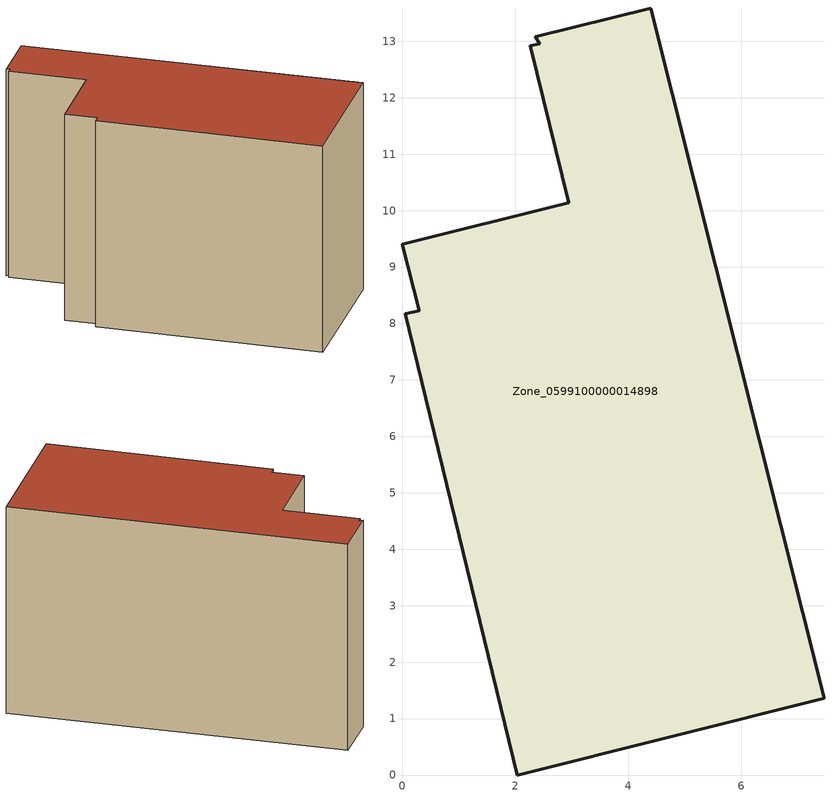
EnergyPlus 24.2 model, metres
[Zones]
Zone_0599100000014898
 floor ground (C_G): 7.47,1.36 2.03,0 0.05,8.17 0.3,8.23 0,9.4 2.95,10.14 2.26,12.92 2.44,12.96 2.35,13.08 4.4,13.59 z0
 wall outside (C_F): 2.03,0 7.47,1.36 4.4,13.59 2.35,13.08 2.44,12.96 2.26,12.92 2.95,10.14 0,9.4 0.3,8.23 0.05,8.17 2.03,0 z0:8.09
 roof outside (C_R): 4.4,13.59 2.35,13.08 2.44,12.96 2.26,12.92 2.95,10.14 0,9.4 0.3,8.23 0.05,8.17 2.03,0 7.47,1.36 z8.09
[BUILDING]
Pand.0599100000014898: North Axis=0; Terrain=City; Loads Convergence Tolerance Value=0.04; Temperature Convergence Tolerance Value=0.4; Solar Distribution=FullExterior; Maximum Number of Warmup Days=25; Minimum Number of Warmup Days=1
[Site:Location]
Rotterdam.The.Hague.AP_ZH_NLD Design_Conditions: Latitude=51.96; Longitude=4.45; Time Zone=1; Elevation=-4.5
[SITE:GROUNDTEMPERATURE:BUILDINGSURFACE]
18, 18, 18, 18, 18, 18, 18, 18, 18, 18, 18, 18
[MATERIAL] Thermal Absorptance=0.9; Solar Absorptance=0.7; Visible Absorptance=0.7
Name | Roughness | Thickness | Conductivity | Density | Specific Heat
G.TI.1975-1991 | MediumSmooth | 0.15 | 0.288461 | 540 | 1210
F.TI.1975-1991 | Rough | 0.3 | 0.230769 | 1920 | 840
R.TI.1975-1991 | MediumRough | 0.2 | 0.153846 | 1500 | 1000
[CONSTRUCTION]
C_G: G.TI.1975-1991
C_F: F.TI.1975-1991
C_R: R.TI.1975-1991
[ZONE]
Zone_0599100000014898: Type=1; Multiplier=1; Ceiling Height=Autocalculate; Volume=Autocalculate; Floor Area=autocalculate; Part of Total Floor Area=Yes
[ZONEINFILTRATION:DESIGNFLOWRATE]
Infil_Zone_0599100000014898: Zone or ZoneList or Space or SpaceList=Zone_0599100000014898; Schedule=AlwaysOn; Design Flow Rate Calculation Method=Flow/Area; Flow Rate per Floor Area=0.003; Constant Term Coefficient=1; Temperature Term Coefficient=0; Velocity Term Coefficient=0; Velocity Squared Term Coefficient=0
[HVACTEMPLATE:ZONE:IDEALLOADSAIRSYSTEM]
Zone_0599100000014898: Maximum Heating Supply Air Temperature=50; Minimum Cooling Supply Air Temperature=13; Maximum Heating Supply Air Humidity Ratio=0.0156; Minimum Cooling Supply Air Humidity Ratio=0.0077; Heating Limit=NoLimit; Cooling Limit=NoLimit; Dehumidification Control Type=ConstantSensibleHeatRatio; Cooling Sensible Heat Ratio=0.7; Dehumidification Setpoint=60; Humidification Control Type=None; Humidification Setpoint=30; Outdoor Air Method=None; Outdoor Air Flow Rate per Person=0.00944; Outdoor Air Flow Rate per Zone Floor Area=0; Outdoor Air Flow Rate per Zone=0; Demand Controlled Ventilation Type=None; Outdoor Air Economizer Type=NoEconomizer; Heat Recovery Type=None; Sensible Heat Recovery Effectiveness=0.7; Latent Heat Recovery Effectiveness=0.65
[ZONECONTROL:THERMOSTAT]
ThermostatControl_Zone_0599100000014898: Zone or ZoneList=Zone_0599100000014898; Control Type Schedule=DualSetpointControlType; Control 1=Thermostat_Zone_0599100000014898; Temperature Difference Between Cutout And Setpoint=0
[THERMOSTATSETPOINT:DUALSETPOINT]
Thermostat_Zone_0599100000014898: Heating Setpoint Temperature Schedule=HeatingSetpoint_Zone_0599100000014898; Cooling Setpoint Temperature Schedule=CoolingSetpoint_Zone_0599100000014898
[SCHEDULE:COMPACT]
HeatingSetpoint_Zone_0599100000014898: Through: 12/31, For: AllDays, Until: 24:00, 21
CoolingSetpoint_Zone_0599100000014898: Through: 12/31, For: AllDays, Until: 24:00, 24
DualSetpointControlType: Through: 12/31, For: AllDays, Until: 24:00, 4
AlwaysOn: Through: 12/31, For: AllDays, Until: 24:00, 1
